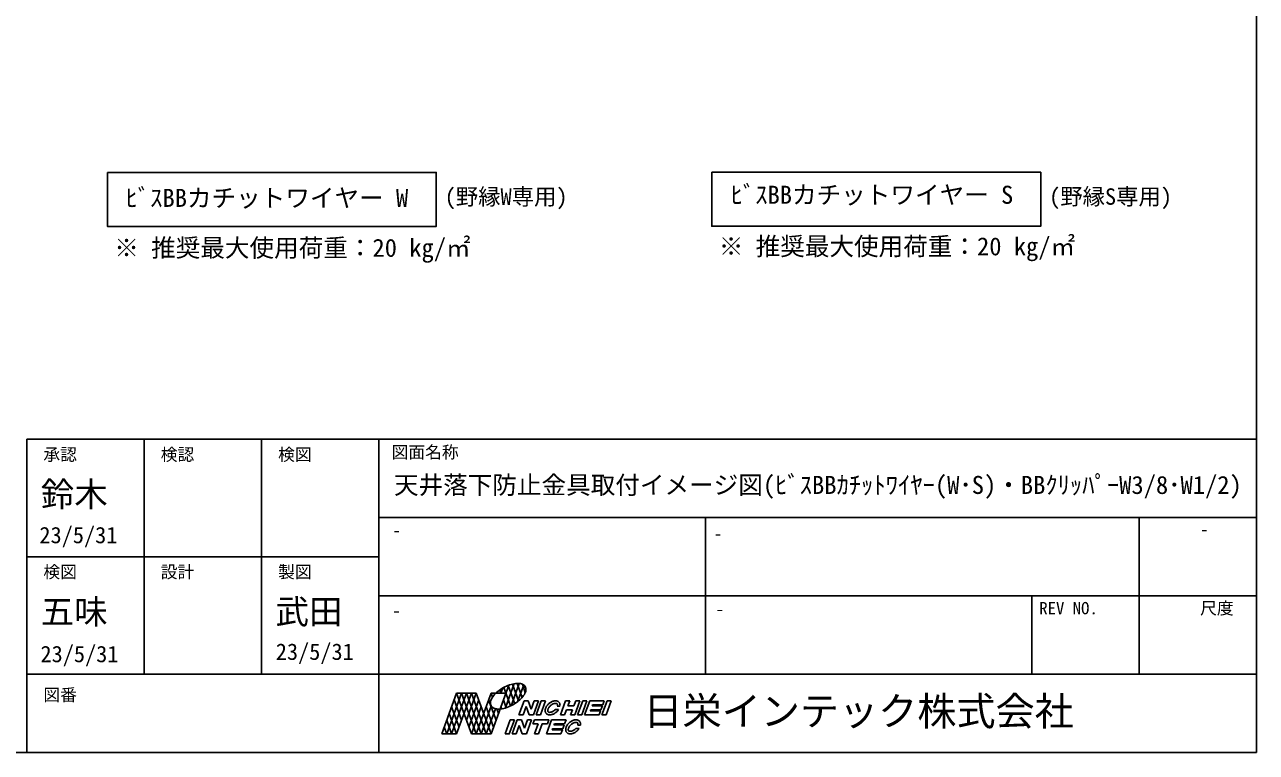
# Model space of a CAD drawing. Units: millimetres on the paper. Extents: x -141 to 141, y -97 to 98.
# Drawn here: x 31.1 to 141.3, y -97.4 to -32.3 of the extents above; entities that cross this region are included whole.
import ezdxf
from ezdxf.enums import TextEntityAlignment as Align

# ---------------------------------------------------------------- set-up
doc = ezdxf.new("R2010")
doc.units = ezdxf.units.MM
doc.layers.add('0-0_文字･図枠･寸法', color=7, linetype='Continuous')
doc.styles.add('ＭＳ ゴシック', font='')
doc.styles.get('ＭＳ ゴシック').set_extended_font_data('MS Gothic')

msp = doc.modelspace()

# ---------------------------------------------------------------- linework, layer by layer
at = {"layer": '0-0_文字･図枠･寸法'}
for p, q in [((141.308, -97.369), (141.308, -25.119)), ((41.808, -69.369), (41.808, -90.369)), ((52.308, -69.369), (52.308, -90.369)), ((62.808, -69.369), (62.808, -97.369)), ((141.308, -76.369), (62.808, -76.369)), ((92.008, -90.369), (92.008, -76.369)), ((130.808, -76.369), (130.808, -90.369)), ((62.808, -79.869), (31.308, -79.869)), ((141.308, -83.369), (62.808, -83.369)), ((121.208, -83.369), (121.208, -90.369)), ((141.308, -90.369), (31.308, -90.369)), ((72.841, -95.716), (74.427, -91.357)), ((74.211, -91.444), (74.073, -91.509)), ((74.126, -93.396), (74.916, -91.226)), ((74.349, -91.386), (74.211, -91.444)), ((74.488, -91.335), (74.349, -91.386)), ((74.949, -93.022), (74.353, -91.384)), ((74.625, -91.291), (74.488, -91.335)), ((74.761, -91.256), (74.625, -91.291)), ((74.641, -93.195), (75.364, -91.207)), ((75.299, -92.77), (74.749, -91.259)), ((74.894, -91.229), (74.761, -91.256)), ((75.022, -91.211), (74.894, -91.229)), ((75.146, -91.201), (75.022, -91.211)), ((75.264, -91.2), (75.146, -91.201)), ((75.624, -92.451), (75.169, -91.201)), ((75.213, -92.837), (75.757, -91.34)), ((75.375, -91.208), (75.264, -91.2)), ((75.478, -91.224), (75.375, -91.208)), ((75.573, -91.249), (75.478, -91.224)), ((75.658, -91.283), (75.573, -91.249)), ((75.902, -92.002), (75.637, -91.274)), ((75.734, -91.324), (75.658, -91.283)), ((75.799, -91.373), (75.734, -91.324)), ((75.854, -91.43), (75.799, -91.373)), ((75.897, -91.494), (75.854, -91.43)), ((68.428, -95.716), (69.752, -92.079)), ((68.869, -95.716), (70.193, -92.079)), ((69.311, -95.716), (70.635, -92.079)), ((71.076, -95.716), (69.752, -92.079)), ((69.752, -95.716), (71.076, -92.079)), ((69.752, -92.079), (71.517, -92.079)), ((71.517, -95.716), (70.193, -92.079)), ((70.635, -94.503), (71.517, -92.079)), ((71.958, -95.716), (70.635, -92.079)), ((72.4, -95.716), (71.076, -92.079)), ((71.517, -95.716), (72.841, -92.079)), ((72.841, -95.716), (71.517, -92.079)), ((72.968, -92.428), (72.841, -92.079)), ((72.841, -92.079), (74.165, -92.079)), ((72.919, -92.509), (72.867, -92.607)), ((72.981, -92.409), (72.919, -92.509)), ((73.055, -92.309), (72.981, -92.409)), ((73.138, -92.209), (73.055, -92.309)), ((73.23, -92.11), (73.138, -92.209)), ((73.332, -92.013), (73.23, -92.11)), ((73.282, -92.079), (73.277, -92.065)), ((73.282, -92.079), (73.292, -92.051)), ((73.441, -91.919), (73.332, -92.013)), ((73.557, -91.828), (73.441, -91.919)), ((73.679, -91.74), (73.557, -91.828)), ((73.723, -92.079), (73.617, -91.785)), ((73.807, -91.658), (73.679, -91.74)), ((73.723, -92.079), (73.896, -91.606)), ((73.938, -91.581), (73.807, -91.658)), ((74.073, -91.509), (73.938, -91.581)), ((74.581, -93.223), (73.976, -91.561)), ((75.502, -92.585), (75.595, -92.486)), ((75.595, -92.486), (75.678, -92.386)), ((75.678, -92.386), (75.751, -92.286)), ((75.751, -92.286), (75.814, -92.186)), ((75.814, -92.186), (75.866, -92.088)), ((75.866, -92.088), (75.906, -91.992)), ((75.928, -91.564), (75.897, -91.494)), ((75.906, -91.992), (75.934, -91.898)), ((75.948, -91.64), (75.928, -91.564)), ((75.934, -91.898), (75.951, -91.807)), ((75.955, -91.721), (75.948, -91.64)), ((75.951, -91.807), (75.955, -91.721)), ((69.973, -95.11), (69.311, -93.291)), ((70.193, -94.503), (69.531, -92.685)), ((70.855, -95.11), (71.738, -92.685)), ((71.076, -95.716), (71.958, -93.291)), ((71.958, -95.716), (72.86, -93.239)), ((73.062, -95.11), (72.4, -93.291)), ((72.4, -95.716), (73.22, -93.462)), ((73.282, -94.503), (72.62, -92.685)), ((72.782, -92.888), (72.777, -92.974)), ((72.777, -92.974), (72.785, -93.055)), ((72.798, -92.797), (72.782, -92.888)), ((72.785, -93.055), (72.804, -93.131)), ((72.827, -92.704), (72.798, -92.797)), ((72.804, -93.131), (72.836, -93.202)), ((72.867, -92.607), (72.827, -92.704)), ((72.836, -93.202), (72.879, -93.265)), ((72.879, -93.265), (72.933, -93.322)), ((72.933, -93.322), (72.999, -93.371)), ((72.999, -93.371), (73.074, -93.412)), ((73.074, -93.412), (73.16, -93.446)), ((73.16, -93.446), (73.255, -93.471)), ((73.255, -93.471), (73.358, -93.487)), ((73.503, -93.897), (73.353, -93.486)), ((73.358, -93.487), (73.469, -93.495)), ((73.469, -93.495), (73.586, -93.494)), ((73.586, -93.494), (73.71, -93.484)), ((73.71, -93.484), (73.839, -93.466)), ((73.79, -93.473), (73.723, -93.291)), ((73.839, -93.466), (73.972, -93.439)), ((74.196, -93.376), (73.944, -92.685)), ((73.972, -93.439), (74.107, -93.404)), ((74.107, -93.404), (74.245, -93.36)), ((74.245, -93.36), (74.383, -93.309)), ((74.383, -93.309), (74.522, -93.251)), ((74.522, -93.251), (74.659, -93.186)), ((74.659, -93.186), (74.794, -93.115)), ((74.794, -93.115), (74.926, -93.037)), ((74.926, -93.037), (75.053, -92.955)), ((75.053, -92.955), (75.176, -92.867)), ((75.176, -92.867), (75.292, -92.776)), ((75.292, -92.776), (75.401, -92.682)), ((75.33, -94.019), (75.787, -92.763)), ((75.401, -92.682), (75.502, -92.585)), ((75.707, -94.019), (75.976, -93.281)), ((75.787, -92.763), (76.164, -92.763)), ((76.244, -94.019), (75.976, -93.281)), ((76.433, -93.502), (76.164, -92.763)), ((76.433, -93.502), (76.701, -92.763)), ((76.621, -94.019), (77.078, -92.763)), ((76.701, -92.763), (77.078, -92.763)), ((76.872, -94.019), (77.329, -92.763)), ((77.249, -94.019), (77.706, -92.763)), ((77.329, -92.763), (77.706, -92.763)), ((77.681, -93.588), (77.679, -93.635)), ((77.679, -93.635), (77.681, -93.681)), ((77.687, -93.539), (77.681, -93.588)), ((77.698, -93.49), (77.687, -93.539)), ((77.713, -93.44), (77.698, -93.49)), ((77.731, -93.389), (77.713, -93.44)), ((77.754, -93.339), (77.731, -93.389)), ((77.78, -93.289), (77.754, -93.339)), ((77.81, -93.239), (77.78, -93.289)), ((77.844, -93.191), (77.81, -93.239)), ((77.88, -93.144), (77.844, -93.191)), ((77.92, -93.098), (77.88, -93.144)), ((77.909, -93.606), (77.908, -93.621)), ((77.962, -93.054), (77.92, -93.098)), ((78.007, -93.012), (77.962, -93.054)), ((78.054, -92.973), (78.007, -93.012)), ((78.103, -92.937), (78.054, -92.973)), ((78.153, -92.903), (78.103, -92.937)), ((78.205, -92.872), (78.153, -92.903)), ((78.257, -92.845), (78.205, -92.872)), ((78.31, -92.821), (78.257, -92.845)), ((78.363, -92.801), (78.31, -92.821)), ((78.416, -92.785), (78.363, -92.801)), ((78.468, -92.773), (78.416, -92.785)), ((78.52, -92.764), (78.468, -92.773)), ((78.571, -92.76), (78.52, -92.764)), ((78.524, -93.596), (78.563, -93.56)), ((78.563, -93.56), (78.573, -93.549)), ((78.62, -92.759), (78.571, -92.76)), ((78.573, -93.549), (78.867, -93.549)), ((78.667, -92.763), (78.62, -92.759)), ((78.712, -92.771), (78.667, -92.763)), ((78.755, -92.782), (78.712, -92.771)), ((78.795, -92.798), (78.755, -92.782)), ((78.755, -93.69), (78.796, -93.645)), ((78.765, -93.229), (78.771, -93.203)), ((78.765, -93.229), (78.998, -93.229)), ((78.833, -92.817), (78.795, -92.798)), ((78.796, -93.645), (78.833, -93.598)), ((78.867, -92.84), (78.833, -92.817)), ((78.833, -93.598), (78.867, -93.549)), ((78.897, -92.867), (78.867, -92.84)), ((78.925, -92.896), (78.897, -92.867)), ((78.948, -92.929), (78.925, -92.896)), ((78.968, -92.965), (78.948, -92.929)), ((78.983, -93.004), (78.968, -92.965)), ((78.995, -93.045), (78.983, -93.004)), ((79.002, -93.089), (78.995, -93.045)), ((78.998, -93.229), (79.004, -93.181)), ((79.005, -93.134), (79.002, -93.089)), ((79.004, -93.181), (79.005, -93.134)), ((79.042, -94.019), (79.499, -92.763)), ((79.583, -93.567), (79.418, -94.019)), ((79.499, -92.763), (79.876, -92.763)), ((79.583, -93.567), (80.12, -93.567)), ((79.876, -92.763), (79.711, -93.215)), ((79.711, -93.215), (80.248, -93.215)), ((79.956, -94.019), (80.12, -93.567)), ((80.248, -93.215), (80.413, -92.763)), ((80.79, -92.763), (80.333, -94.019)), ((80.413, -92.763), (80.79, -92.763)), ((80.584, -94.019), (81.041, -92.763)), ((80.96, -94.019), (81.417, -92.763)), ((81.041, -92.763), (81.417, -92.763)), ((81.211, -94.019), (81.668, -92.763)), ((81.668, -92.763), (82.959, -92.763)), ((81.716, -93.667), (81.753, -93.567)), ((81.753, -93.567), (82.667, -93.567)), ((81.881, -93.215), (81.917, -93.115)), ((81.881, -93.215), (82.795, -93.215)), ((81.917, -93.115), (82.831, -93.115)), ((82.795, -93.215), (82.667, -93.567)), ((82.753, -94.019), (83.21, -92.763)), ((82.959, -92.763), (82.831, -93.115)), ((83.13, -94.019), (83.587, -92.763)), ((83.21, -92.763), (83.587, -92.763)), ((69.311, -95.716), (68.869, -94.503)), ((69.752, -95.716), (69.09, -93.897)), ((74.085, -95.716), (74.542, -94.46)), ((74.542, -94.46), (74.919, -94.46)), ((74.713, -95.716), (75.17, -94.46)), ((75.17, -94.46), (75.546, -94.46)), ((75.33, -94.019), (75.707, -94.019)), ((75.815, -95.198), (75.546, -94.46)), ((75.815, -95.198), (76.084, -94.46)), ((76.003, -95.716), (76.46, -94.46)), ((76.084, -94.46), (76.46, -94.46)), ((76.621, -94.019), (76.244, -94.019)), ((76.712, -94.46), (76.584, -94.812)), ((76.872, -94.019), (77.249, -94.019)), ((77.681, -93.681), (77.687, -93.725)), ((77.687, -93.725), (77.698, -93.766)), ((77.698, -93.766), (77.713, -93.806)), ((77.713, -93.806), (77.731, -93.842)), ((77.731, -93.842), (77.754, -93.876)), ((77.754, -93.876), (77.781, -93.906)), ((77.781, -93.906), (77.811, -93.934)), ((77.796, -95.716), (78.253, -94.46)), ((77.811, -93.934), (77.844, -93.957)), ((77.844, -93.957), (77.881, -93.977)), ((77.881, -93.977), (77.92, -93.994)), ((77.92, -93.994), (77.963, -94.006)), ((77.963, -94.006), (78.007, -94.015)), ((78.007, -94.015), (78.054, -94.019)), ((78.054, -94.019), (78.103, -94.019)), ((78.103, -94.019), (78.153, -94.016)), ((78.153, -94.016), (78.205, -94.008)), ((78.205, -94.008), (78.257, -93.997)), ((78.253, -94.46), (79.544, -94.46)), ((78.257, -93.997), (78.31, -93.981)), ((78.31, -93.981), (78.363, -93.962)), ((78.363, -93.962), (78.416, -93.939)), ((78.416, -93.939), (78.469, -93.912)), ((78.469, -93.912), (78.52, -93.882)), ((78.52, -93.882), (78.571, -93.849)), ((78.571, -93.849), (78.62, -93.813)), ((78.62, -93.813), (78.667, -93.775)), ((78.667, -93.775), (78.713, -93.733)), ((78.713, -93.733), (78.755, -93.69)), ((79.042, -94.019), (79.418, -94.019)), ((79.544, -94.46), (79.416, -94.812)), ((79.801, -94.751), (79.758, -94.795)), ((79.845, -94.709), (79.801, -94.751)), ((79.892, -94.67), (79.845, -94.709)), ((79.941, -94.633), (79.892, -94.67)), ((79.991, -94.6), (79.941, -94.633)), ((79.956, -94.019), (80.333, -94.019)), ((80.043, -94.569), (79.991, -94.6)), ((80.095, -94.542), (80.043, -94.569)), ((80.148, -94.518), (80.095, -94.542)), ((80.201, -94.498), (80.148, -94.518)), ((80.254, -94.482), (80.201, -94.498)), ((80.307, -94.47), (80.254, -94.482)), ((80.358, -94.461), (80.307, -94.47)), ((80.409, -94.457), (80.358, -94.461)), ((80.458, -94.456), (80.409, -94.457)), ((80.505, -94.46), (80.458, -94.456)), ((80.55, -94.467), (80.505, -94.46)), ((80.593, -94.479), (80.55, -94.467)), ((80.584, -94.019), (80.96, -94.019)), ((80.634, -94.495), (80.593, -94.479)), ((80.671, -94.514), (80.634, -94.495)), ((80.705, -94.537), (80.671, -94.514)), ((80.736, -94.563), (80.705, -94.537)), ((80.763, -94.593), (80.736, -94.563)), ((80.786, -94.626), (80.763, -94.593)), ((80.806, -94.662), (80.786, -94.626)), ((80.821, -94.701), (80.806, -94.662)), ((80.833, -94.742), (80.821, -94.701)), ((80.84, -94.786), (80.833, -94.742)), ((81.211, -94.019), (82.502, -94.019)), ((82.753, -94.019), (83.13, -94.019)), ((68.428, -95.716), (69.752, -95.716)), ((68.869, -95.716), (68.649, -95.11)), ((71.076, -95.716), (72.841, -95.716)), ((74.713, -95.716), (75.089, -95.716)), ((75.089, -95.716), (75.358, -94.978)), ((75.627, -95.716), (75.358, -94.978)), ((76.003, -95.716), (75.627, -95.716)), ((76.584, -94.812), (77.041, -94.812)), ((76.712, -95.716), (77.041, -94.812)), ((76.712, -95.716), (77.088, -95.716)), ((77.796, -95.716), (79.087, -95.716)), ((78.466, -94.912), (78.502, -94.812)), ((78.466, -94.912), (79.38, -94.912)), ((78.502, -94.812), (79.416, -94.812)), ((79.38, -94.912), (79.252, -95.264)), ((79.519, -95.285), (79.517, -95.332)), ((79.517, -95.332), (79.519, -95.378)), ((79.526, -95.236), (79.519, -95.285)), ((79.519, -95.378), (79.526, -95.422)), ((79.536, -95.187), (79.526, -95.236)), ((79.526, -95.422), (79.536, -95.463)), ((79.551, -95.137), (79.536, -95.187)), ((79.536, -95.463), (79.551, -95.503)), ((79.569, -95.086), (79.551, -95.137)), ((79.551, -95.503), (79.57, -95.539)), ((79.592, -95.036), (79.569, -95.086)), ((79.57, -95.539), (79.592, -95.573)), ((79.619, -94.986), (79.592, -95.036)), ((79.592, -95.573), (79.619, -95.603)), ((79.649, -94.936), (79.619, -94.986)), ((79.619, -95.603), (79.649, -95.63)), ((79.682, -94.888), (79.649, -94.936)), ((79.649, -95.63), (79.682, -95.654)), ((79.719, -94.84), (79.682, -94.888)), ((79.682, -95.654), (79.719, -95.674)), ((79.758, -94.795), (79.719, -94.84)), ((79.719, -95.674), (79.759, -95.691)), ((79.759, -95.691), (79.801, -95.703)), ((79.801, -95.703), (79.846, -95.711)), ((79.846, -95.711), (79.892, -95.716)), ((79.892, -95.716), (79.941, -95.716)), ((79.941, -95.716), (79.992, -95.713)), ((79.992, -95.713), (80.043, -95.705)), ((80.043, -95.705), (80.095, -95.693)), ((80.095, -95.693), (80.148, -95.678)), ((80.148, -95.678), (80.201, -95.659)), ((80.201, -95.659), (80.254, -95.636)), ((80.254, -95.636), (80.307, -95.609)), ((80.307, -95.609), (80.359, -95.579)), ((80.359, -95.579), (80.409, -95.546)), ((80.401, -95.257), (80.411, -95.246)), ((80.409, -95.546), (80.458, -95.51)), ((80.411, -95.246), (80.705, -95.246)), ((80.458, -95.51), (80.506, -95.471)), ((80.506, -95.471), (80.551, -95.43)), ((80.551, -95.43), (80.594, -95.387)), ((80.594, -95.387), (80.634, -95.342)), ((80.603, -94.926), (80.609, -94.9)), ((80.603, -94.926), (80.836, -94.926)), ((80.634, -95.342), (80.671, -95.295)), ((80.671, -95.295), (80.705, -95.246)), ((80.836, -94.926), (80.842, -94.878)), ((80.843, -94.831), (80.84, -94.786)), ((80.842, -94.878), (80.843, -94.831)), ((-140.692, -97.369), (141.308, -97.369))]:
    msp.add_line(p, q, dxfattribs=at)
for points in [[(38.506, -45.5), (38.506, -50.326), (67.938, -50.326), (67.938, -45.5)], [(92.585, -45.488), (92.585, -50.315), (122.017, -50.315), (122.017, -45.488)]]:
    msp.add_lwpolyline(points, close=True, dxfattribs=at)
for points in [[(141.308, -69.369), (31.308, -69.369), (31.308, -97.369)], [(77.908, -93.621), (77.908, -93.636), (77.908, -93.649), (77.909, -93.662), (77.91, -93.673), (77.912, -93.684), (77.915, -93.694), (77.918, -93.703), (77.921, -93.711), (77.924, -93.718), (77.928, -93.725), (77.932, -93.731), (77.936, -93.737), (77.94, -93.742), (77.945, -93.747), (77.95, -93.752), (77.956, -93.757), (77.962, -93.761), (77.969, -93.766), (77.977, -93.77), (77.985, -93.774), (77.994, -93.777), (78.005, -93.781), (78.016, -93.784), (78.028, -93.786), (78.042, -93.788), (78.056, -93.79), (78.071, -93.791), (78.087, -93.791), (78.104, -93.791), (78.122, -93.789), (78.14, -93.787), (78.16, -93.784), (78.177, -93.78), (78.221, -93.769), (78.264, -93.755), (78.308, -93.737), (78.352, -93.715), (78.396, -93.69), (78.44, -93.662)], [(78.744, -93.036), (78.739, -93.031), (78.734, -93.027), (78.728, -93.022), (78.722, -93.018), (78.715, -93.013), (78.707, -93.009), (78.699, -93.005), (78.689, -93.001), (78.679, -92.998), (78.668, -92.995), (78.655, -92.992), (78.642, -92.99), (78.628, -92.989), (78.613, -92.988), (78.597, -92.988), (78.58, -92.988), (78.562, -92.99), (78.546, -92.991), (78.504, -92.999), (78.463, -93.009), (78.42, -93.024), (78.376, -93.042), (78.332, -93.063), (78.288, -93.089), (78.244, -93.117), (78.201, -93.148), (78.16, -93.182), (78.121, -93.219), (78.084, -93.257), (78.051, -93.297), (78.02, -93.338), (77.993, -93.379), (77.969, -93.42), (77.95, -93.461), (77.934, -93.5), (77.922, -93.538), (77.913, -93.576), (77.911, -93.59), (77.909, -93.606)], [(78.44, -93.662), (78.483, -93.63), (78.524, -93.596)], [(78.771, -93.203), (78.773, -93.188), (78.775, -93.172), (78.776, -93.157), (78.776, -93.143), (78.776, -93.13), (78.775, -93.117), (78.773, -93.105), (78.771, -93.095), (78.769, -93.085), (78.766, -93.076), (78.763, -93.068), (78.76, -93.06), (78.756, -93.054), (78.752, -93.047), (78.748, -93.042), (78.744, -93.036)], [(81.716, -93.667), (82.63, -93.667), (82.502, -94.019)], [(74.085, -95.716), (74.462, -95.716), (74.919, -94.46)], [(76.712, -94.46), (78.002, -94.46), (77.874, -94.812)], [(80.582, -94.733), (80.577, -94.728), (80.572, -94.723), (80.566, -94.719), (80.56, -94.714), (80.553, -94.71), (80.545, -94.706), (80.537, -94.702), (80.528, -94.698), (80.517, -94.695), (80.506, -94.692), (80.494, -94.689), (80.48, -94.687), (80.466, -94.686), (80.451, -94.685), (80.435, -94.685), (80.418, -94.685), (80.4, -94.686), (80.384, -94.688), (80.342, -94.696), (80.301, -94.706), (80.258, -94.721), (80.215, -94.739), (80.17, -94.76), (80.126, -94.785), (80.082, -94.814), (80.039, -94.845), (79.998, -94.879), (79.959, -94.916), (79.923, -94.954), (79.889, -94.994), (79.858, -95.034), (79.831, -95.076), (79.807, -95.117), (79.788, -95.158), (79.772, -95.197), (79.76, -95.235), (79.751, -95.273), (79.749, -95.287), (79.747, -95.303)], [(80.609, -94.9), (80.611, -94.885), (80.613, -94.869), (80.614, -94.854), (80.615, -94.84), (80.614, -94.826), (80.613, -94.814), (80.612, -94.802), (80.61, -94.792), (80.607, -94.782), (80.604, -94.773), (80.601, -94.765), (80.598, -94.757), (80.594, -94.751), (80.59, -94.744), (80.586, -94.739), (80.582, -94.733)], [(77.088, -95.716), (77.417, -94.812), (77.874, -94.812)], [(78.301, -95.364), (78.338, -95.264), (79.252, -95.264)], [(78.301, -95.364), (79.215, -95.364), (79.087, -95.716)], [(79.747, -95.303), (79.746, -95.318), (79.746, -95.333), (79.746, -95.346), (79.747, -95.359), (79.749, -95.37), (79.751, -95.381), (79.753, -95.391), (79.756, -95.4), (79.759, -95.408), (79.762, -95.415), (79.766, -95.422), (79.77, -95.428), (79.774, -95.434), (79.778, -95.439), (79.783, -95.444), (79.788, -95.449), (79.794, -95.454), (79.8, -95.458), (79.807, -95.462), (79.815, -95.467), (79.823, -95.471), (79.833, -95.474), (79.843, -95.478), (79.854, -95.481), (79.867, -95.483), (79.88, -95.485), (79.894, -95.487), (79.909, -95.488), (79.925, -95.488), (79.942, -95.487), (79.96, -95.486), (79.979, -95.484), (79.998, -95.481), (80.016, -95.477), (80.059, -95.466), (80.102, -95.452), (80.146, -95.434), (80.19, -95.412), (80.234, -95.387)], [(80.234, -95.387), (80.278, -95.359), (80.321, -95.327), (80.362, -95.293), (80.401, -95.257)]]:
    msp.add_lwpolyline(points, dxfattribs=at)

# ---------------------------------------------------------------- texts
at = {"layer": '0-0_文字･図枠･寸法', "style": 'ＭＳ ゴシック'}
for s, height, p in [('ﾋﾞｽBBカチットワイヤー W', 1.613, (40.135, -49.07)), ('(野縁W専用)', 1.466, (68.688, -48.845)), ('ﾋﾞｽBBカチットワイヤー S', 1.613, (94.27, -48.793)), ('(野縁S専用)', 1.466, (122.767, -48.834)), ('※ 推奨最大使用荷重：20 kg/㎡', 1.613, (39.126, -53.537)), ('※ 推奨最大使用荷重：20 kg/㎡', 1.613, (93.213, -53.405)), ('承認', 1.1, (32.782, -71.609)), ('検認', 1.1, (43.282, -71.609)), ('検図', 1.1, (53.782, -71.609)), ('図面名称', 1.1, (63.935, -71.4)), ('天井落下防止金具取付イメージ図(ﾋﾞｽBBｶﾁｯﾄﾜｲﾔｰ(W･S)・BBｸﾘｯﾊﾟｰW3/8･W1/2)', 1.613, (64.152, -74.744)), ('鈴木', 2.199, (32.548, -76.044)), ('23/5/31', 1.466, (32.427, -79.108)), ('-', 1.1, (64.009, -78.393)), ('-', 1.1, (92.761, -78.68)), ('-', 1.1, (136.288, -78.302)), ('検図', 1.1, (32.782, -82.109)), ('設計', 1.1, (43.282, -82.109)), ('製図', 1.1, (53.782, -82.109)), ('五味', 2.199, (32.548, -86.544)), ('武田', 2.199, (53.548, -86.544)), ('-', 1.1, (64.007, -85.56)), ('-', 1.1, (92.931, -85.433)), ('REV NO.', 1.1, (121.883, -85.353)), ('尺度', 1.1, (136.277, -85.353)), ('23/5/31', 1.466, (32.521, -89.746)), ('23/5/31', 1.466, (53.575, -89.539)), ('図番', 1.1, (32.782, -93.106)), ('日栄インテック株式会社', 2.566, (86.472, -95.733))]:
    msp.add_text(s, height=height, dxfattribs=at).set_placement(p, align=Align.BOTTOM_LEFT)

doc.saveas('drawing.dxf')
